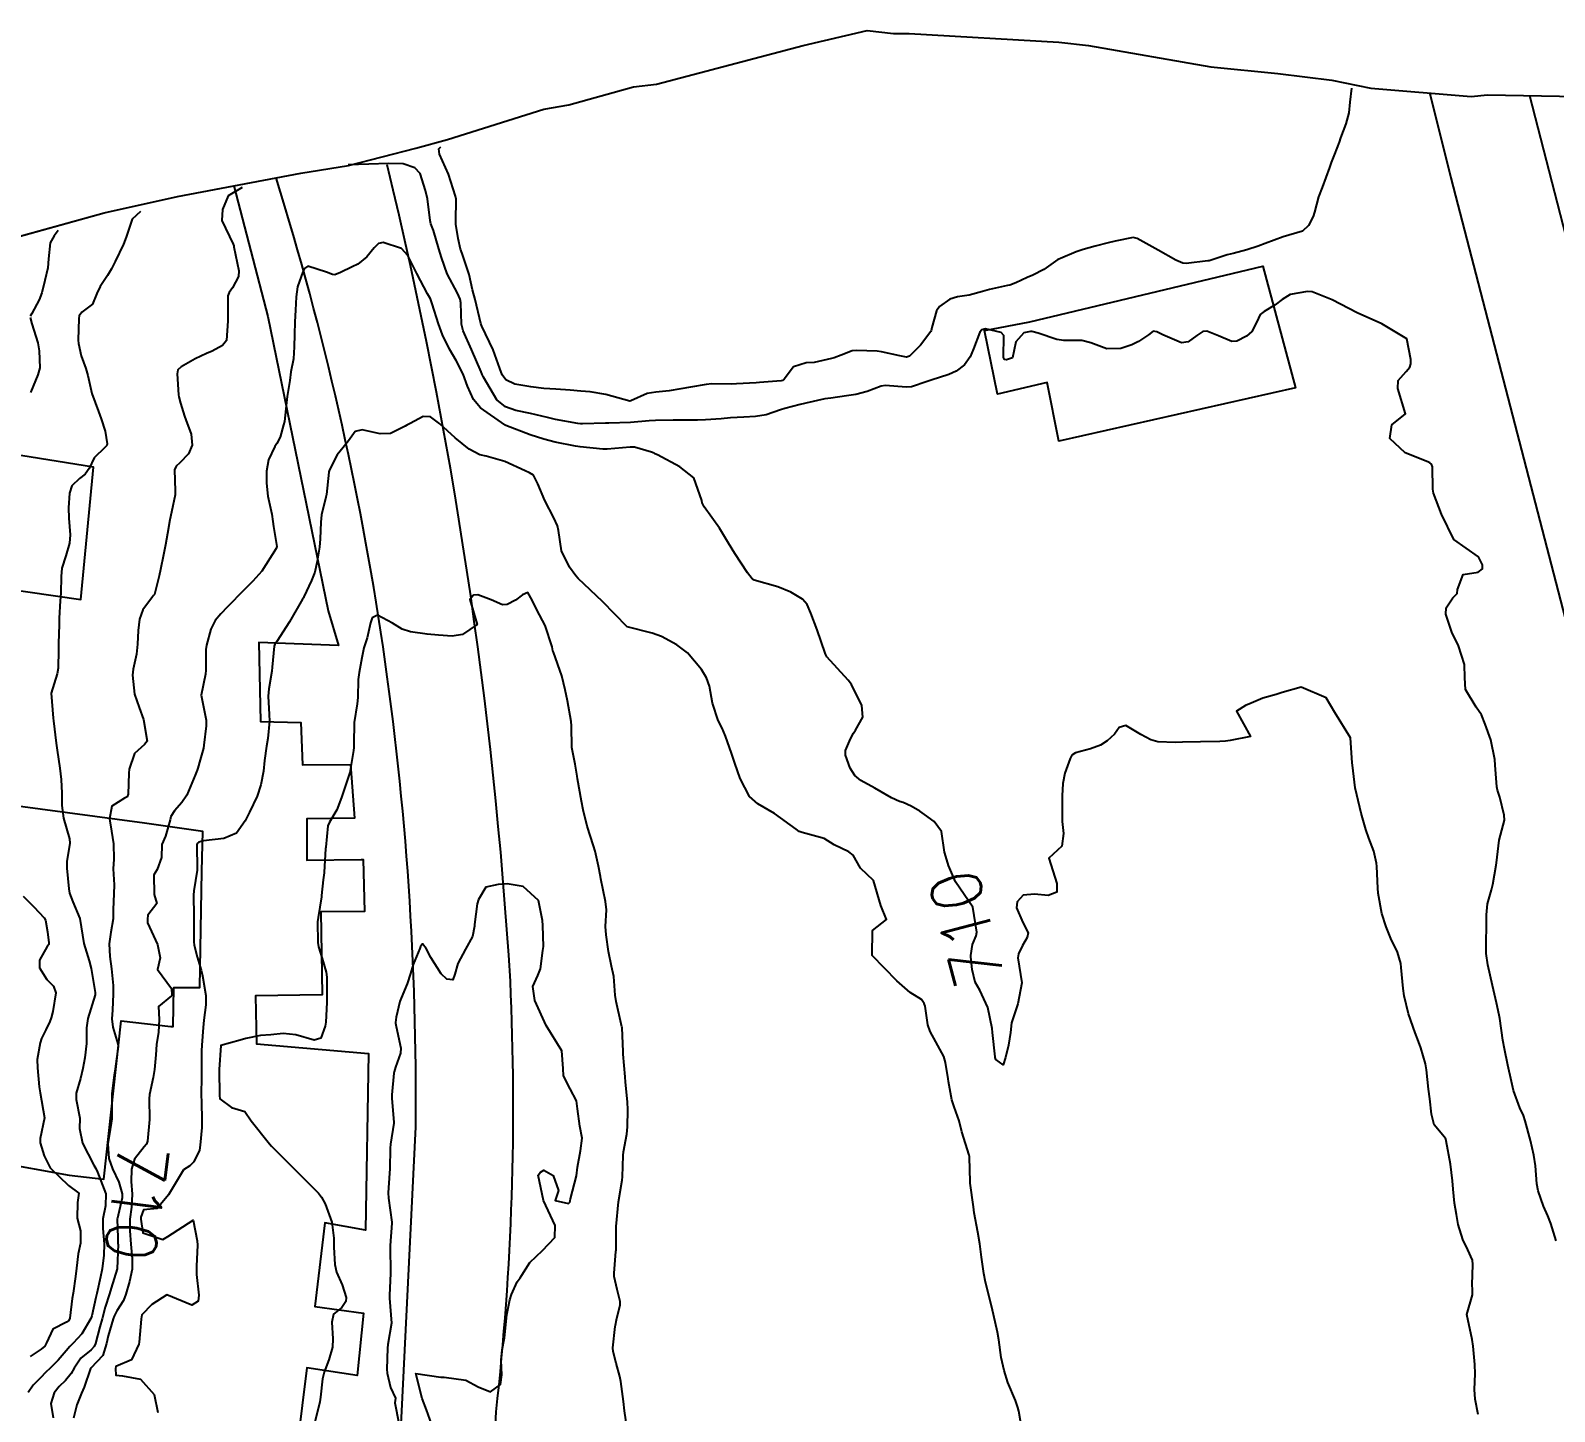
# Model space of a CAD drawing. Header units: metres. Extents: x 286371 to 293043, y 7462578 to 7466404.
# Drawn here: x 292411.8 to 292533.7, y 7462974.2 to 7463084.7 of the extents above; entities that cross this region are included whole.
import ezdxf
from ezdxf.enums import TextEntityAlignment as Align

# ---------------------------------------------------------------- set-up
doc = ezdxf.new("R2010")
doc.units = ezdxf.units.M
doc.header["$MEASUREMENT"] = 0
for name, color, linetype in [('Area', 45, 'Continuous'), ('Cotas', 45, 'Continuous'), ('Curvas de Nivel 1m', 11, 'Continuous'), ('Curvas de Nivel 5m', 15, 'Continuous'), ('Edificações', 30, 'Continuous'), ('Vias primárias', 230, 'Continuous')]:
    doc.layers.add(name, color=color, linetype=linetype)
doc.styles.add('Style-STANDARD', font='STANDARD.shx')

msp = doc.modelspace()

# ---------------------------------------------------------------- linework, layer by layer
at = {"layer": 'Area'}
msp.add_polyline3d([(292406.71, 7463067.05, 714.3), (292417.65, 7463070.1, 713.72), (292423.53, 7463071.4, 717.3), (292433.39, 7463073.28, 710.26), (292437.2, 7463073.88, 710.32), (292442.6, 7463075.28, 717.95), (292445.12, 7463075.96, 717.53), (292452.84, 7463078.4, 712.8), (292454.82, 7463078.73, 712.79), (292459.99, 7463080.18, 712.76), (292461.85, 7463080.4, 712.76), (292473.57, 7463083.49, 712.64), (292478.68, 7463084.68, 712.66), (292480.8, 7463084.45, 712.68), (292482.06, 7463084.45, 712.67), (292494.02, 7463083.76, 712.67), (292496.4, 7463083.48, 712.61), (292506.19, 7463081.77, 712.59), (292511.55, 7463081.25, 712.4), (292515.86, 7463080.7, 712.55), (292518.97, 7463080.07, 714.9), (292527.01, 7463079.4, 711.36), (292528.31, 7463079.54, 711.36), (292535.51, 7463079.4, 711.67)], dxfattribs=at)
at = {"layer": 'Curvas de Nivel 1m', "flags": 128}
for points, elevation in [([(292517.44, 7463080.08), (292517.3, 7463078.94), (292517.22, 7463078.09), (292516.99, 7463077.22), (292516.55, 7463076.1), (292516.44, 7463075.76), (292516.08, 7463074.8), (292515.81, 7463074.11), (292515.68, 7463073.73), (292515.1, 7463072.13), (292514.79, 7463071.37), (292514.47, 7463070.14), (292514.36, 7463069.79), (292514, 7463069.08), (292513.51, 7463068.63), (292511.98, 7463068.17), (292510.54, 7463067.63), (292509.97, 7463067.42), (292509.06, 7463067.13), (292507.96, 7463066.85), (292507.48, 7463066.72), (292506.04, 7463066.26), (292505.97, 7463066.24), (292505.95, 7463066.24), (292504.2, 7463066.04), (292503.95, 7463066.06), (292503.38, 7463066.3), (292501.97, 7463067.11), (292500.3, 7463068.03), (292499.98, 7463068.11), (292498.53, 7463067.82), (292497.97, 7463067.7), (292496.94, 7463067.43), (292495.97, 7463067.16), (292495.41, 7463066.97), (292494.15, 7463066.44), (292494.02, 7463066.38), (292493.95, 7463066.35), (292492.83, 7463065.57), (292491.93, 7463065.11), (292491.49, 7463064.92), (292490.57, 7463064.49), (292490.11, 7463064.31), (292489.92, 7463064.27), (292488.47, 7463063.97), (292487.91, 7463063.81), (292486.86, 7463063.51), (292485.91, 7463063.36), (292485.31, 7463063.18), (292484.47, 7463062.6), (292484.24, 7463062.25), (292483.87, 7463060.93), (292483.81, 7463060.66), (292483.78, 7463060.61), (292482.96, 7463059.51), (292482.08, 7463058.63), (292481.91, 7463058.56), (292481.83, 7463058.55), (292481.31, 7463058.64), (292479.84, 7463058.97), (292479.49, 7463059.02), (292477.84, 7463059.08), (292477.48, 7463059.06), (292476.6, 7463058.71), (292476.05, 7463058.5), (292475.83, 7463058.44), (292474.45, 7463058.12), (292473.82, 7463058.08), (292472.81, 7463057.78), (292472.05, 7463056.78), (292471.91, 7463056.67), (292471.8, 7463056.64), (292470.09, 7463056.52), (292469.8, 7463056.5), (292468.24, 7463056.4), (292467.8, 7463056.39), (292466.27, 7463056.4), (292465.8, 7463056.36), (292464.55, 7463056.14), (292463.79, 7463056.01), (292462.85, 7463055.86), (292461.79, 7463055.75), (292461.09, 7463055.64), (292459.78, 7463055.04), (292459.71, 7463055.03), (292457.78, 7463055.57), (292456.52, 7463055.76), (292455.79, 7463055.82), (292454.94, 7463055.9), (292453.79, 7463055.99), (292452.82, 7463056.04), (292451.79, 7463056.16), (292450.51, 7463056.39), (292449.8, 7463056.73), (292449.5, 7463057.13), (292449.3, 7463057.65), (292448.78, 7463059.14), (292447.86, 7463061.02), (292447.81, 7463061.16), (292447.79, 7463061.23), (292447.34, 7463063.16), (292447.13, 7463063.94), (292446.86, 7463065.17), (292446.29, 7463066.85), (292446.17, 7463067.18), (292445.98, 7463068.05), (292445.8, 7463069.19), (292445.79, 7463069.4), (292445.81, 7463071.19), (292445.77, 7463071.44), (292445.2, 7463073.2), (292444.49, 7463074.8), (292444.42, 7463075.21), (292444.58, 7463075.37)], 712), ([(292533.81, 7462987.83), (292533.39, 7462989.23), (292533.14, 7462989.84), (292532.8, 7462990.61), (292532.36, 7462991.85), (292532.27, 7462992.41), (292532.16, 7462993.85), (292532.02, 7462994.69), (292531.75, 7462995.86), (292531.33, 7462997.44), (292531.18, 7462997.87), (292530.91, 7462998.49), (292530.4, 7462999.88), (292530.23, 7463000.6), (292529.94, 7463001.89), (292529.67, 7463003.21), (292529.55, 7463003.9), (292529.29, 7463005.63), (292529.25, 7463005.9), (292529.04, 7463006.88), (292528.8, 7463007.91), (292528.71, 7463008.26), (292528.33, 7463009.92), (292528.2, 7463010.82), (292528.2, 7463011.92), (292528.23, 7463012.83), (292528.22, 7463013.92), (292528.3, 7463014.79), (292528.62, 7463015.91), (292528.74, 7463016.36), (292529.01, 7463017.91), (292529.04, 7463018.09), (292529.24, 7463019.9), (292529.67, 7463021.5), (292529.65, 7463021.9), (292529.3, 7463023.34), (292529.12, 7463023.91), (292529.06, 7463024.16), (292528.92, 7463025.91), (292528.91, 7463026.34), (292528.59, 7463027.92), (292528.12, 7463029.18), (292527.84, 7463029.93), (292527.4, 7463030.54), (292526.55, 7463031.95), (292526.5, 7463032.89), (292526.46, 7463033.95), (292525.98, 7463035.45), (292525.74, 7463035.96), (292525.49, 7463036.47), (292524.97, 7463037.97), (292525, 7463038.49), (292525.54, 7463039.3), (292525.88, 7463039.63), (292525.92, 7463039.96), (292526.36, 7463041.16), (292527.57, 7463041.34), (292527.9, 7463041.61), (292527.9, 7463041.93), (292527.59, 7463042.58), (292525.61, 7463043.96), (292524.64, 7463045.98), (292524, 7463047.66), (292523.94, 7463047.99), (292523.91, 7463049.78), (292523.83, 7463049.99), (292523.71, 7463050.1), (292523.53, 7463050.17), (292521.72, 7463050.9), (292520.5, 7463052.04), (292520.65, 7463053.14), (292521.76, 7463054.02), (292521.14, 7463056.03), (292521.17, 7463056.67), (292521.81, 7463057.4), (292522.1, 7463057.74), (292522.17, 7463058.02), (292522.17, 7463058.36), (292521.85, 7463060.02), (292519.87, 7463061.22), (292517.88, 7463062.08), (292515.9, 7463063.14), (292514.29, 7463063.76), (292513.91, 7463063.79), (292512.52, 7463063.55), (292511.9, 7463063.16), (292511.34, 7463062.73), (292510.45, 7463062.2), (292510.13, 7463061.95), (292509.87, 7463061.37), (292509.47, 7463060.6), (292509.04, 7463060.22), (292508.25, 7463059.83), (292507.85, 7463059.79), (292506.79, 7463060.25), (292505.86, 7463060.62), (292505.54, 7463060.59), (292505.06, 7463060.28), (292504.37, 7463059.77), (292503.84, 7463059.68), (292502.33, 7463060.32), (292501.87, 7463060.57), (292501.58, 7463060.62), (292501.19, 7463060.33), (292500.4, 7463059.8), (292499.85, 7463059.52), (292498.98, 7463059.23), (292497.85, 7463059.22), (292496.57, 7463059.69), (292495.86, 7463059.88), (292494.42, 7463059.87), (292493.86, 7463059.97), (292492.37, 7463060.47), (292491.87, 7463060.59), (292491.75, 7463060.59), (292491.21, 7463060.48), (292490.58, 7463059.77), (292490.32, 7463058.5), (292489.83, 7463058.32), (292489.68, 7463058.36), (292489.6, 7463058.51), (292489.62, 7463060.27), (292489.4, 7463060.51), (292488.15, 7463060.82), (292487.87, 7463060.74), (292487.69, 7463060.55), (292487.19, 7463059.21), (292486.92, 7463058.56), (292486.47, 7463057.92), (292485.82, 7463057.43), (292485.23, 7463057.16), (292483.81, 7463056.7), (292483.73, 7463056.68), (292483.5, 7463056.61), (292482.25, 7463056.17), (292481.8, 7463056.14), (292480.17, 7463056.28), (292479.8, 7463056.22), (292478.68, 7463055.79), (292477.79, 7463055.57), (292477.04, 7463055.45), (292475.78, 7463055.27), (292475.31, 7463055.2), (292473.78, 7463054.86), (292473.69, 7463054.84), (292473.32, 7463054.76), (292472.1, 7463054.45), (292471.77, 7463054.33), (292470.62, 7463053.94), (292469.76, 7463053.81), (292468.83, 7463053.75), (292467.76, 7463053.68), (292467, 7463053.62), (292465.75, 7463053.53), (292465.13, 7463053.51), (292463.75, 7463053.5), (292463.17, 7463053.5), (292461.75, 7463053.49), (292461.24, 7463053.46), (292459.75, 7463053.32), (292458.02, 7463053.27), (292457.75, 7463053.27), (292455.93, 7463053.21), (292455.75, 7463053.22), (292455.54, 7463053.24), (292453.75, 7463053.57), (292453.12, 7463053.71), (292451.76, 7463054.04), (292450.6, 7463054.27), (292449.77, 7463054.56), (292449.07, 7463055.14), (292448.01, 7463056.95), (292447.9, 7463057.15), (292447.81, 7463057.38), (292447.04, 7463059.17), (292446.38, 7463060.65), (292446.24, 7463061.18), (292446.2, 7463062.88), (292446.14, 7463063.18), (292445.91, 7463063.66), (292445.1, 7463065.2), (292444.63, 7463066.53), (292444.44, 7463067.21), (292443.99, 7463068.67), (292443.8, 7463069.22), (292443.74, 7463069.47), (292443.51, 7463071.22), (292443.37, 7463071.89), (292442.93, 7463073.23), (292442.51, 7463073.69), (292441.58, 7463074.01), (292440.4, 7463074.05), (292438.83, 7463073.98), (292437.17, 7463073.94)], 711), ([(292428.7, 7463072.11), (292427.58, 7463071.46), (292427.11, 7463070.36), (292427.06, 7463069.47), (292427.97, 7463067.58), (292428.02, 7463067.45), (292428.04, 7463067.38), (292428.42, 7463065.45), (292428.39, 7463064.99), (292427.91, 7463064.09), (292427.65, 7463063.71), (292427.56, 7463063.46), (292427.55, 7463061.78), (292427.55, 7463061.46), (292427.43, 7463059.88), (292427.13, 7463059.47), (292426.29, 7463059.02), (292425.83, 7463058.83), (292424.93, 7463058.4), (292423.82, 7463057.78), (292423.55, 7463057.52), (292423.49, 7463057.2), (292423.61, 7463055.52), (292423.63, 7463055.37), (292423.77, 7463054.86), (292424.07, 7463053.83), (292424.18, 7463053.52), (292424.61, 7463052.38), (292424.69, 7463051.51), (292424.4, 7463050.82), (292423.7, 7463050.08), (292423.41, 7463049.81), (292423.27, 7463049.53), (292423.34, 7463047.85), (292423.33, 7463047.53), (292423.04, 7463046.13), (292422.9, 7463045.54), (292422.72, 7463044.43), (292422.57, 7463043.54), (292422.41, 7463042.72), (292422.16, 7463041.55), (292422.06, 7463041.05), (292421.67, 7463039.55), (292421.61, 7463039.47), (292421.53, 7463039.38), (292420.75, 7463038.33), (292420.48, 7463037.57), (292420.38, 7463036.68), (292420.33, 7463035.57), (292420.24, 7463034.79), (292419.98, 7463033.58), (292419.91, 7463033.1), (292420.08, 7463031.57), (292420.46, 7463030.51), (292420.81, 7463029.56), (292421.1, 7463027.82), (292420.89, 7463027.56), (292420.08, 7463026.83), (292419.66, 7463025.58), (292419.63, 7463025.27), (292419.57, 7463023.58), (292419.5, 7463023.37), (292419.29, 7463023.25), (292418.26, 7463022.62), (292418.08, 7463021.6), (292418.24, 7463020.61), (292418.41, 7463019.6), (292418.42, 7463018.39), (292418.39, 7463017.6), (292418.45, 7463016.33), (292418.44, 7463015.6), (292418.39, 7463014.36), (292418.37, 7463013.6), (292418.19, 7463012.53), (292418.05, 7463011.6), (292418.1, 7463010.59), (292418.24, 7463009.6), (292418.37, 7463008.28), (292418.39, 7463007.59), (292418.33, 7463006.29), (292418.27, 7463005.6), (292418.34, 7463004.93), (292418.75, 7463003.59), (292418.77, 7463003.38), (292418.53, 7463001.59), (292418.46, 7463001.11), (292418.26, 7462999.6), (292418.26, 7462998.25), (292418.26, 7462997.6), (292418.09, 7462996.39), (292417.96, 7462995.61), (292418.03, 7462994.42), (292418.33, 7462993.6), (292418.82, 7462992.52), (292419.1, 7462991.59), (292419.1, 7462991.29), (292418.78, 7462989.88), (292418.72, 7462989.65), (292418.71, 7462989.6), (292418.75, 7462988.07), (292418.76, 7462987.59), (292418.77, 7462987.57), (292418.71, 7462985.59), (292418.23, 7462984.06), (292418.09, 7462983.6), (292417.75, 7462982.53), (292417.49, 7462981.61), (292417.31, 7462980.95), (292416.96, 7462979.62), (292416.87, 7462979.37), (292416.61, 7462979.11), (292415.8, 7462978.44), (292415.25, 7462977.64), (292415.01, 7462977.21), (292414.57, 7462976.67), (292414.06, 7462976.17), (292413.66, 7462975.67), (292413.38, 7462974.83), (292413.57, 7462973.67)], 711), ([(292420.55, 7463070.2), (292419.9, 7463069.58), (292419.42, 7463068.14), (292419.2, 7463067.59), (292418.55, 7463066.21), (292418.25, 7463065.61), (292417.93, 7463065.08), (292417.34, 7463064.2), (292417.08, 7463063.63), (292416.73, 7463062.79), (292415.88, 7463062.15), (292415.67, 7463061.86), (292415.62, 7463061.65), (292415.58, 7463059.91), (292415.61, 7463059.65), (292415.83, 7463058.65), (292416.19, 7463057.64), (292416.35, 7463057.09), (292416.66, 7463055.63), (292417.2, 7463054.19), (292417.43, 7463053.62), (292417.74, 7463052.62), (292417.9, 7463051.61), (292417.86, 7463051.47), (292417.72, 7463051.32), (292416.85, 7463050.48), (292416.45, 7463049.63), (292416.15, 7463049.17), (292415.68, 7463048.83), (292415.08, 7463048.25), (292414.89, 7463047.66), (292414.8, 7463046.49), (292414.83, 7463045.66), (292414.94, 7463044.33), (292414.89, 7463043.65), (292414.58, 7463042.66), (292414.28, 7463041.66), (292414.21, 7463041), (292414.18, 7463039.66), (292414.14, 7463039.05), (292414.07, 7463037.67), (292414.05, 7463037.12), (292414.01, 7463035.67), (292414, 7463035.13), (292413.98, 7463033.67), (292413.89, 7463033.21), (292413.41, 7463031.67), (292413.58, 7463029.67), (292413.6, 7463029.45), (292413.83, 7463027.67), (292413.91, 7463027.1), (292414.12, 7463025.66), (292414.22, 7463024.75), (292414.28, 7463023.66), (292414.28, 7463022.66), (292414.41, 7463021.66), (292414.89, 7463020), (292414.92, 7463019.65), (292414.66, 7463018.2), (292414.66, 7463017.65), (292414.83, 7463016), (292414.89, 7463015.65), (292415.16, 7463014.97), (292415.7, 7463013.64), (292415.81, 7463012.96), (292416.03, 7463011.63), (292416.46, 7463010.25), (292416.62, 7463009.62), (292416.94, 7463007.72), (292416.95, 7463007.62), (292416.93, 7463007.51), (292416.34, 7463005.63), (292416.24, 7463004.87), (292416.25, 7463003.64), (292416.11, 7463002.49), (292415.96, 7463001.64), (292415.76, 7463000.82), (292415.42, 7462999.65), (292415.43, 7462999.14), (292415.7, 7462997.64), (292415.69, 7462996.83), (292415.92, 7462995.64), (292416.84, 7462993.88), (292416.98, 7462993.62), (292417.12, 7462993.33), (292417.78, 7462991.61), (292417.76, 7462990.64), (292417.56, 7462989.61), (292417.56, 7462988.82), (292417.65, 7462987.61), (292417.64, 7462986.7), (292417.5, 7462985.61), (292417.36, 7462984.96), (292417.08, 7462983.62), (292417, 7462983.3), (292416.66, 7462981.83), (292416.61, 7462981.67), (292416.59, 7462981.63), (292415.87, 7462980.4), (292415.19, 7462979.65), (292414.9, 7462979.37), (292414.61, 7462979.03), (292413.97, 7462978.29), (292413.37, 7462977.67), (292412.97, 7462977.29), (292412.58, 7462976.91), (292411.97, 7462976.29), (292411.58, 7462975.7)], 712), ([(292413.98, 7463068.67), (292413.65, 7463068.24), (292413.35, 7463067.68), (292413.21, 7463066.42), (292413.16, 7463065.69), (292412.92, 7463064.69), (292412.66, 7463063.69), (292412.47, 7463063.12), (292411.88, 7463062.05), (292411.75, 7463061.83)], 713), ([(292411.73, 7463061.71), (292411.87, 7463061.22), (292412.35, 7463059.7), (292412.47, 7463059.06), (292412.5, 7463057.69), (292412.36, 7463057.14), (292411.79, 7463055.78), (292411.76, 7463055.73)], 713), ([(292491.11, 7462972.49), (292490.81, 7462974.22), (292490.75, 7462974.49), (292490.55, 7462975.07), (292489.94, 7462976.5), (292489.64, 7462977.46), (292489.42, 7462978.51), (292489.21, 7462979.93), (292489.11, 7462980.52), (292488.66, 7462982.52), (292488.16, 7462984.53), (292488.02, 7462985.22), (292487.84, 7462986.54), (292487.69, 7462987.6), (292487.54, 7462988.54), (292487.26, 7462990.07), (292487.19, 7462990.55), (292486.92, 7462992.45), (292486.92, 7462992.55), (292486.88, 7462994.53), (292486.88, 7462994.55), (292486.88, 7462994.58), (292486.86, 7462994.7), (292486.27, 7462996.56), (292486.04, 7462997.43), (292485.64, 7462998.57), (292485.46, 7462999.11), (292485.19, 7463000.58), (292485.16, 7463000.8), (292484.97, 7463002.11), (292484.83, 7463002.59), (292484.18, 7463003.77), (292483.73, 7463004.6), (292483.54, 7463005.13), (292483.32, 7463006.61), (292483.26, 7463006.83), (292483.04, 7463007.15), (292482.12, 7463007.7), (292481.06, 7463008.64), (292479.09, 7463010.67), (292479.12, 7463012.67), (292480.25, 7463013.54), (292479.79, 7463014.66), (292479.19, 7463016.66), (292478.17, 7463017.65), (292477.58, 7463018.69), (292477.23, 7463018.96), (292476.05, 7463019.53), (292475.24, 7463020.04), (292473.5, 7463020.51), (292473.25, 7463020.6), (292473.01, 7463020.77), (292471.27, 7463022.03), (292469.94, 7463022.81), (292469.29, 7463023.38), (292468.54, 7463024.84), (292468.1, 7463026.07), (292467.85, 7463026.85), (292467.36, 7463028.22), (292467.09, 7463028.86), (292466.78, 7463029.46), (292466.33, 7463030.87), (292466.09, 7463032.21), (292465.84, 7463032.88), (292465.44, 7463033.55), (292464.33, 7463034.9), (292463.47, 7463035.52), (292462.23, 7463036.19), (292461.49, 7463036.47), (292459.5, 7463036.97), (292457.53, 7463039), (292455.56, 7463040.84), (292455.38, 7463041.04), (292454.88, 7463041.74), (292454.24, 7463043.05), (292454.01, 7463044.67), (292453.93, 7463045.06), (292453.63, 7463045.69), (292452.91, 7463047.08), (292452.35, 7463048.41), (292452, 7463049.09), (292451.69, 7463049.29), (292451.33, 7463049.46), (292449.7, 7463050.2), (292448.22, 7463050.63), (292447.71, 7463050.72), (292446.85, 7463051.17), (292445.73, 7463052.1), (292444.5, 7463053.2), (292443.75, 7463053.77), (292443.18, 7463053.8), (292442.13, 7463053.24), (292441.88, 7463053.1), (292441.74, 7463053.02), (292440.56, 7463052.44), (292439.73, 7463052.4), (292438.29, 7463052.74), (292437.73, 7463052.59), (292437.19, 7463051.85), (292436.78, 7463051.32), (292436.3, 7463050.73), (292435.69, 7463049.53), (292435.64, 7463049.38), (292435.63, 7463049.34), (292435.43, 7463047.56), (292435.39, 7463047.34), (292435.05, 7463045.93), (292434.98, 7463045.34), (292434.94, 7463044.01), (292434.87, 7463043.35), (292434.7, 7463042.23), (292434.51, 7463041.35), (292434.24, 7463040.67), (292433.62, 7463039.36), (292433.59, 7463039.3), (292433.53, 7463039.19), (292432.48, 7463037.38), (292431.48, 7463035.8), (292431.32, 7463035.57), (292431.25, 7463035.41), (292431.1, 7463033.75), (292431.07, 7463033.41), (292430.83, 7463032), (292430.78, 7463031.41), (292430.86, 7463029.95), (292430.88, 7463029.41), (292430.74, 7463028.03), (292430.63, 7463027.42), (292430.47, 7463026.28), (292430.39, 7463025.42), (292430.2, 7463024.32), (292429.89, 7463023.43), (292429.27, 7463022.14), (292428.94, 7463021.44), (292428.23, 7463020.46), (292427.24, 7463020.03), (292425.59, 7463019.84), (292425.24, 7463019.73), (292425.1, 7463019.63), (292425.07, 7463019.5), (292425.1, 7463017.6), (292425.09, 7463017.5), (292424.83, 7463015.84), (292424.79, 7463015.5), (292424.83, 7463013.81), (292424.84, 7463013.5), (292424.84, 7463011.76), (292424.86, 7463011.5), (292425.09, 7463010.55), (292425.42, 7463009.49), (292425.53, 7463009.03), (292425.79, 7463007.48), (292425.78, 7463006.73), (292425.63, 7463005.49), (292425.58, 7463004.92), (292425.46, 7463003.49), (292425.44, 7463003.03), (292425.44, 7463001.49), (292425.43, 7463001), (292425.42, 7462999.49), (292425.44, 7462998.97), (292425.48, 7462997.49), (292425.47, 7462996.9), (292425.34, 7462995.49), (292425.27, 7462995.08), (292424.84, 7462994.16), (292424.5, 7462993.83), (292424.01, 7462993.51), (292422.8, 7462991.53), (292421.9, 7462990.43), (292420.79, 7462990.32), (292420.6, 7462989.74), (292420.59, 7462989.57), (292420.76, 7462988.47), (292422.34, 7462987.95), (292422.75, 7462988.18), (292424.77, 7462989.49), (292425.09, 7462987.84), (292425.11, 7462987.5), (292425.04, 7462985.82), (292425.04, 7462985.5), (292425.05, 7462985.15), (292425.24, 7462983.5), (292425.17, 7462983), (292424.67, 7462982.7), (292422.68, 7462983.53), (292421.47, 7462982.75), (292420.66, 7462981.93), (292420.61, 7462981.61), (292420.61, 7462981.57), (292420.46, 7462979.73), (292420.43, 7462979.57), (292419.85, 7462978.32), (292418.59, 7462977.77), (292418.57, 7462977.61), (292418.58, 7462977.08), (292419.12, 7462977.04), (292420.57, 7462976.78), (292421.66, 7462975.55), (292421.96, 7462974.11)], 709), ([(292459.47, 7462972.97), (292459.29, 7462974.23), (292459.19, 7462974.97), (292458.98, 7462976.58), (292458.91, 7462976.98), (292458.6, 7462978.04), (292458.36, 7462978.99), (292458.34, 7462979.27), (292458.54, 7462980.99), (292458.55, 7462981.08), (292458.65, 7462981.51), (292458.94, 7462982.71), (292458.93, 7462982.98), (292458.69, 7462983.95), (292458.45, 7462984.99), (292458.44, 7462985.26), (292458.59, 7462986.99), (292458.6, 7462987.13), (292458.6, 7462988.99), (292458.79, 7462990.97), (292459.09, 7462992.7), (292459.11, 7462992.97), (292459.16, 7462994.66), (292459.2, 7462994.97), (292459.47, 7462996.37), (292459.52, 7462996.96), (292459.54, 7462998.33), (292459.51, 7462998.97), (292459.37, 7463000.53), (292459.33, 7463000.97), (292459.17, 7463002.78), (292459.16, 7463002.97), (292459.08, 7463004.91), (292459.07, 7463004.97), (292459.02, 7463005.2), (292458.6, 7463006.98), (292458.54, 7463007.5), (292458.42, 7463008.98), (292458.25, 7463009.82), (292458.01, 7463010.99), (292457.8, 7463012.32), (292457.77, 7463012.99), (292457.83, 7463014.31), (292457.75, 7463015), (292457.38, 7463016.81), (292457.35, 7463017), (292457.21, 7463017.83), (292456.93, 7463019.01), (292456.8, 7463019.44), (292456.29, 7463021.02), (292455.97, 7463022.33), (292455.83, 7463023.03), (292455.53, 7463024.81), (292455.5, 7463025.03), (292455.33, 7463025.99), (292455.11, 7463027.04), (292455.07, 7463027.31), (292455.05, 7463029.04), (292455.02, 7463029.4), (292454.72, 7463031.04), (292454.54, 7463031.92), (292454.27, 7463033.05), (292453.59, 7463034.94), (292453.55, 7463035.06), (292453.48, 7463035.37), (292452.93, 7463037.07), (292452.28, 7463038.33), (292451.89, 7463039.09), (292451.54, 7463039.72), (292451.12, 7463039.52), (292450.57, 7463039.11), (292449.9, 7463038.75), (292449.53, 7463038.74), (292448.62, 7463039.14), (292447.54, 7463039.53), (292447.19, 7463039.51), (292446.91, 7463039.16), (292447.5, 7463037.15), (292446.31, 7463036.35), (292445.49, 7463036.23), (292444.41, 7463036.29), (292443.49, 7463036.37), (292442.16, 7463036.57), (292441.5, 7463036.77), (292440.73, 7463037.26), (292439.51, 7463037.89), (292439.09, 7463037.7), (292438.95, 7463037.28), (292438.69, 7463036.08), (292438.44, 7463035.29), (292438.26, 7463034.5), (292438.05, 7463033.3), (292437.98, 7463032.75), (292437.95, 7463031.3), (292437.9, 7463030.81), (292437.65, 7463029.3), (292437.64, 7463027.59), (292437.64, 7463027.31), (292437.6, 7463027.06), (292437.32, 7463025.31), (292436.81, 7463023.8), (292436.65, 7463023.32), (292436.27, 7463022.33), (292435.67, 7463021.34), (292435.55, 7463021.04), (292435.38, 7463019.34), (292435.37, 7463019.2), (292435.25, 7463017.34), (292435.25, 7463017.29), (292435.18, 7463016.72), (292435.04, 7463015.47), (292435.03, 7463015.35), (292434.77, 7463013.72), (292434.73, 7463013.35), (292434.76, 7463011.7), (292434.8, 7463011.35), (292435.09, 7463010.42), (292435.41, 7463009.34), (292435.47, 7463008.94), (292435.48, 7463007.34), (292435.46, 7463006.92), (292435.38, 7463005.34), (292435.33, 7463005.02), (292434.99, 7463004.06), (292434.45, 7463003.89), (292433, 7463004.33), (292431.97, 7463004.42), (292431, 7463004.33), (292430.15, 7463004.26), (292428.99, 7463004.04), (292428.53, 7463003.9), (292426.98, 7463003.46), (292426.86, 7463001.56), (292426.85, 7463001.47), (292426.87, 7462999.52), (292426.87, 7462999.47), (292426.92, 7462999.2), (292427.84, 7462998.52), (292428.91, 7462998.18), (292429.42, 7462997.43), (292430.87, 7462995.59), (292431.05, 7462995.4), (292432.84, 7462993.63), (292433.09, 7462993.37), (292434.81, 7462991.66), (292435.04, 7462991.34), (292435.33, 7462990.8), (292435.88, 7462989.33), (292436.03, 7462988.04), (292436.04, 7462987.32), (292436.1, 7462985.94), (292436.23, 7462985.32), (292436.69, 7462984.33), (292437.02, 7462983.31), (292437, 7462982.98), (292436.66, 7462982.51), (292436, 7462981.98), (292435.86, 7462981.33), (292435.95, 7462980), (292435.91, 7462979.32), (292435.62, 7462978.31), (292435.26, 7462977.33), (292435.12, 7462976.79), (292434.96, 7462975.34), (292434.92, 7462974.96), (292434.52, 7462973.34)], 708), ([(292443.83, 7462973.2), (292443.44, 7462974.31), (292443.09, 7462975.22), (292442.58, 7462977.22), (292444.58, 7462976.94), (292444.85, 7462976.92), (292446.58, 7462976.68), (292447.57, 7462976.15), (292448.56, 7462975.76), (292449.35, 7462976.34), (292449.46, 7462977.12), (292449.42, 7462978.3), (292449.5, 7462979.12), (292449.67, 7462980.08), (292449.78, 7462981.12), (292449.86, 7462981.91), (292450.12, 7462983.11), (292450.24, 7462983.55), (292450.7, 7462984.57), (292450.93, 7462984.88), (292451.08, 7462985.1), (292451.7, 7462986.11), (292452.73, 7462987.07), (292453.7, 7462988.11), (292453.74, 7462989.06), (292452.79, 7462991.07), (292452.38, 7462993.08), (292452.57, 7462993.34), (292452.83, 7462993.5), (292453.58, 7462993.06), (292454, 7462991.87), (292453.72, 7462991.06), (292454.79, 7462990.82), (292454.9, 7462990.94), (292454.92, 7462991.04), (292454.97, 7462991.21), (292455.44, 7462993.03), (292455.52, 7462993.72), (292455.77, 7462995.03), (292455.89, 7462996.04), (292455.7, 7462997.02), (292455.53, 7462998.4), (292455.44, 7462999.03), (292454.93, 7463000.01), (292454.39, 7463001.04), (292454.36, 7463001.64), (292454.27, 7463003.05), (292453.01, 7463005.06), (292452.12, 7463007.08), (292451.94, 7463008.2), (292452.34, 7463009.08), (292452.56, 7463009.59), (292452.76, 7463011.07), (292452.79, 7463011.38), (292452.76, 7463013.07), (292452.73, 7463013.48), (292452.39, 7463015.08), (292451.18, 7463016.19), (292449.9, 7463016.4), (292449.18, 7463016.35), (292448.18, 7463016.14), (292447.59, 7463015.15), (292447.49, 7463014.81), (292447.28, 7463013.15), (292447.28, 7463013.01), (292447.12, 7463012.18), (292446.56, 7463011.17), (292445.95, 7463010.04), (292445.72, 7463009.18), (292445.54, 7463008.71), (292445.07, 7463008.77), (292444.62, 7463009.2), (292443.8, 7463010.51), (292443.41, 7463011.22), (292443.11, 7463011.61), (292442.95, 7463011.38), (292442.9, 7463011.23), (292442.37, 7463009.95), (292442.15, 7463009.24), (292441.9, 7463008.41), (292441.41, 7463007.25), (292441.31, 7463006.98), (292441.02, 7463005.73), (292440.97, 7463005.3), (292440.97, 7463005.26), (292441.01, 7463004.99), (292441.39, 7463003.25), (292441.37, 7463002.86), (292440.96, 7463001.73), (292440.85, 7463001.36), (292440.83, 7463001.26), (292440.66, 7462999.53), (292440.66, 7462999.26), (292440.84, 7462997.31), (292440.84, 7462997.26), (292440.57, 7462995.56), (292440.54, 7462995.26), (292440.51, 7462993.59), (292440.49, 7462993.26), (292440.37, 7462991.69), (292440.39, 7462991.26), (292440.68, 7462989.34), (292440.68, 7462989.26), (292440.53, 7462987.46), (292440.54, 7462987.26), (292440.57, 7462985.39), (292440.57, 7462985.26), (292440.47, 7462983.46), (292440.47, 7462983.26), (292440.64, 7462981.25), (292440.34, 7462979.54), (292440.32, 7462979.26), (292440.28, 7462977.57), (292440.29, 7462977.26), (292440.57, 7462976.09), (292440.95, 7462975.25), (292440.92, 7462974.88), (292441.23, 7462973.24)], 707), ([(292411.17, 7463015.41), (292412.03, 7463014.57), (292412.87, 7463013.68), (292412.96, 7463013.5), (292413.13, 7463012.55), (292413.23, 7463011.67), (292413.22, 7463011.56), (292413.11, 7463011.39), (292412.49, 7463010.29), (292412.49, 7463009.69), (292413.06, 7463008.76), (292413.6, 7463008.22), (292413.8, 7463007.67), (292413.54, 7463006.2), (292413.41, 7463005.68), (292413.31, 7463005.38), (292413, 7463004.72), (292412.65, 7463004.03), (292412.53, 7463003.69), (292412.3, 7463002.36), (292412.32, 7463001.69), (292412.47, 7463000.15), (292412.53, 7462999.69), (292412.89, 7462997.68), (292412.53, 7462996.03), (292412.55, 7462995.69), (292412.85, 7462994.64), (292413.35, 7462993.68), (292414.81, 7462992.27), (292415.62, 7462991.64), (292415.53, 7462990.91), (292415.5, 7462989.64), (292415.76, 7462988.64), (292415.77, 7462987.64), (292415.58, 7462986.79), (292415.45, 7462985.64), (292415.36, 7462984.99), (292415.17, 7462983.65), (292415.11, 7462983.22), (292414.91, 7462981.65), (292414.83, 7462981.47), (292414.65, 7462981.33), (292413.54, 7462980.77), (292413.05, 7462979.68), (292412.9, 7462979.4), (292412.62, 7462979.18), (292411.74, 7462978.57)], 713)]:
    msp.add_lwpolyline(points, dxfattribs=dict(at, elevation=elevation))
at = {"layer": 'Curvas de Nivel 5m', "elevation": 710, "flags": 128}
msp.add_lwpolyline([(292527.57, 7462973.93), (292527.33, 7462975.17), (292527.26, 7462975.93), (292527.33, 7462977.2), (292527.31, 7462977.93), (292527.16, 7462979.41), (292527.09, 7462979.94), (292526.66, 7462981.94), (292527.11, 7462983.51), (292527.11, 7462983.94), (292527.09, 7462984.33), (292527.14, 7462985.94), (292527.1, 7462986.3), (292526.74, 7462987.12), (292526.33, 7462987.95), (292525.96, 7462989.14), (292525.82, 7462989.95), (292525.68, 7462990.84), (292525.56, 7462991.96), (292525.51, 7462992.65), (292525.36, 7462993.96), (292525, 7462995.83), (292524.97, 7462995.96), (292524.88, 7462996.13), (292524.04, 7462997.13), (292523.82, 7462997.98), (292523.7, 7462999.2), (292523.6, 7462999.98), (292523.43, 7463001.52), (292523.35, 7463001.99), (292522.98, 7463003.28), (292522.71, 7463004), (292522.52, 7463004.49), (292521.98, 7463006.01), (292521.64, 7463007.43), (292521.56, 7463008.02), (292521.41, 7463009.7), (292521.37, 7463010.02), (292521.11, 7463010.94), (292520.59, 7463012.03), (292520.21, 7463012.97), (292519.87, 7463014.04), (292519.57, 7463015.66), (292519.54, 7463016.05), (292519.47, 7463017.79), (292519.44, 7463018.05), (292519.23, 7463019.02), (292518.82, 7463020.06), (292518.57, 7463020.74), (292518.2, 7463022.07), (292517.85, 7463023.52), (292517.74, 7463024.08), (292517.52, 7463025.89), (292517.5, 7463026.08), (292517.36, 7463028.08), (292516.09, 7463030.1), (292515.41, 7463031.28), (292513.42, 7463032.14), (292511.89, 7463031.7), (292511.42, 7463031.54), (292510.34, 7463031.27), (292509.41, 7463030.87), (292508.95, 7463030.66), (292508.23, 7463030.22), (292509.36, 7463028.2), (292507.72, 7463027.86), (292507.36, 7463027.81), (292506.9, 7463027.78), (292505.36, 7463027.77), (292503.92, 7463027.74), (292503.36, 7463027.7), (292501.93, 7463027.76), (292501.37, 7463027.93), (292500.59, 7463028.35), (292499.38, 7463029.07), (292498.85, 7463028.91), (292498.47, 7463028.38), (292497.9, 7463027.85), (292497.36, 7463027.51), (292496.56, 7463027.21), (292495.35, 7463026.89), (292495.07, 7463026.71), (292494.92, 7463026.43), (292494.51, 7463025.25), (292494.35, 7463024.44), (292494.3, 7463023.44), (292494.28, 7463022.44), (292494.3, 7463021.4), (292494.39, 7463020.44), (292494.26, 7463019.41), (292493.21, 7463018.45), (292493.85, 7463016.44), (292493.87, 7463015.74), (292493.17, 7463015.46), (292492.07, 7463015.57), (292491.17, 7463015.49), (292490.69, 7463014.96), (292490.64, 7463014.49), (292491.14, 7463013.32), (292491.57, 7463012.48), (292491.49, 7463012.11), (292491.11, 7463011.48), (292490.79, 7463010.8), (292490.75, 7463010.49), (292491.06, 7463008.48), (292490.73, 7463006.8), (292490.64, 7463006.49), (292490.24, 7463005.27), (292490.15, 7463004.5), (292489.99, 7463003.5), (292489.76, 7463002.5), (292489.56, 7463001.91), (292488.97, 7463002.35), (292488.93, 7463002.52), (292488.92, 7463002.57), (292488.71, 7463004.52), (292488.68, 7463004.84), (292488.34, 7463006.52), (292487.69, 7463007.9), (292487.32, 7463008.54), (292487.08, 7463009.54), (292486.98, 7463010.55), (292486.98, 7463010.66), (292487.11, 7463011.55), (292487.42, 7463012.24), (292487.46, 7463012.54), (292487.15, 7463014.54), (292485.77, 7463016.57), (292485.21, 7463017.88), (292484.98, 7463018.58), (292484.88, 7463018.93), (292484.64, 7463020.58), (292484.05, 7463021.38), (292483.27, 7463021.96), (292482.9, 7463022.23), (292482.22, 7463022.62), (292481.57, 7463022.91), (292481.29, 7463023), (292480.65, 7463023.28), (292479.3, 7463024.05), (292478.19, 7463024.68), (292477.7, 7463025.07), (292477.33, 7463025.66), (292476.97, 7463026.7), (292476.97, 7463027.08), (292477.36, 7463028.01), (292477.6, 7463028.46), (292477.75, 7463028.69), (292478.34, 7463029.73), (292478.27, 7463030.68), (292477.43, 7463032.34), (292477.16, 7463032.7), (292475.46, 7463034.58), (292475.39, 7463034.73), (292475.34, 7463034.85), (292474.7, 7463036.74), (292474.19, 7463038.07), (292473.89, 7463038.75), (292473.53, 7463039.19), (292472.58, 7463039.73), (292471.54, 7463040.16), (292469.65, 7463040.71), (292469.55, 7463040.75), (292469.48, 7463040.82), (292469.11, 7463041.28), (292468.1, 7463042.84), (292467.61, 7463043.66), (292466.87, 7463044.86), (292465.65, 7463046.56), (292465.5, 7463046.88), (292465.47, 7463047.07), (292464.83, 7463048.89), (292463.7, 7463049.78), (292461.91, 7463050.74), (292461.71, 7463050.82), (292461.64, 7463050.86), (292461.45, 7463050.94), (292460.08, 7463051.33), (292459.72, 7463051.34), (292457.9, 7463051.19), (292457.72, 7463051.17), (292457.55, 7463051.18), (292455.72, 7463051.36), (292455.35, 7463051.41), (292453.72, 7463051.73), (292452.83, 7463051.98), (292451.73, 7463052.34), (292449.79, 7463053.08), (292449.74, 7463053.1), (292449.71, 7463053.13), (292447.76, 7463054.5), (292447.2, 7463055.16), (292446.73, 7463056.23), (292446.38, 7463057.18), (292445.82, 7463058.28), (292445.28, 7463059.19), (292444.73, 7463060.33), (292444.4, 7463061.21), (292443.9, 7463062.8), (292443.75, 7463063.22), (292443.53, 7463063.6), (292442.68, 7463065.23), (292441.96, 7463066.69), (292441.44, 7463067.25), (292439.97, 7463067.71), (292439.61, 7463067.63), (292439.26, 7463067.28), (292438.68, 7463066.57), (292437.94, 7463065.99), (292437.5, 7463065.76), (292436.57, 7463065.32), (292436.12, 7463065.14), (292435.93, 7463065.16), (292435.43, 7463065.34), (292433.94, 7463065.82), (292433.68, 7463065.63), (292433.55, 7463065.37), (292433.13, 7463064.16), (292433.01, 7463063.38), (292432.96, 7463062.3), (292432.91, 7463061.38), (292432.87, 7463060.37), (292432.86, 7463059.38), (292432.79, 7463058.42), (292432.6, 7463057.38), (292432.5, 7463056.69), (292432.3, 7463055.39), (292432.23, 7463054.93), (292432.07, 7463053.39), (292432.01, 7463053.12), (292431.73, 7463052.15), (292431.48, 7463051.63), (292431.31, 7463051.4), (292430.79, 7463050.32), (292430.64, 7463049.41), (292430.63, 7463048.45), (292430.76, 7463047.41), (292431.07, 7463045.97), (292431.16, 7463045.4), (292431.21, 7463044.99), (292431.47, 7463043.4), (292431.42, 7463043.23), (292430.27, 7463041.42), (292429.55, 7463040.62), (292428.95, 7463040.04), (292428.38, 7463039.45), (292427.97, 7463039.02), (292427.52, 7463038.56), (292426.98, 7463038.01), (292426.53, 7463037.48), (292426.19, 7463036.79), (292425.84, 7463035.49), (292425.8, 7463035.15), (292425.79, 7463033.49), (292425.75, 7463033.18), (292425.41, 7463031.49), (292425.82, 7463029.49), (292425.82, 7463029.04), (292425.64, 7463027.49), (292425.59, 7463027.25), (292425.34, 7463026.33), (292425.15, 7463025.67), (292425.09, 7463025.5), (292424.93, 7463025.11), (292424.26, 7463023.51), (292423.88, 7463022.92), (292423.27, 7463022.24), (292422.99, 7463021.8), (292422.93, 7463021.53), (292422.56, 7463020.22), (292422.27, 7463019.54), (292422.25, 7463018.51), (292421.9, 7463017.54), (292421.62, 7463017.12), (292421.65, 7463015.55), (292421.88, 7463014.83), (292421.14, 7463013.9), (292421.11, 7463013.58), (292421.11, 7463013.55), (292421.13, 7463013.27), (292421.91, 7463011.54), (292422.14, 7463010.49), (292421.91, 7463009.54), (292423.05, 7463008.04), (292423.08, 7463007.52), (292423.07, 7463007.49), (292423.04, 7463007.44), (292421.99, 7463006.58), (292422.05, 7463005.54), (292422, 7463004.54), (292421.85, 7463003.54), (292421.79, 7463002.72), (292421.67, 7463001.54), (292421.57, 7463000.92), (292421.29, 7462999.55), (292421.26, 7462999.21), (292421.27, 7462997.55), (292421.11, 7462995.8), (292421.03, 7462995.56), (292420.86, 7462995.36), (292420.07, 7462994.36), (292419.83, 7462993.58), (292419.81, 7462992.59), (292419.9, 7462991.58), (292419.84, 7462990.52), (292419.72, 7462989.58), (292419.71, 7462988.63), (292419.79, 7462987.58), (292419.9, 7462986.4), (292419.89, 7462985.58), (292419.68, 7462984.59), (292419.4, 7462983.58), (292419.2, 7462983.06), (292418.66, 7462982.25), (292418.45, 7462981.81), (292418.38, 7462981.6), (292417.98, 7462980.25), (292417.84, 7462979.61), (292417.55, 7462978.67), (292416.58, 7462977.66), (292416.57, 7462977.64), (292416.56, 7462977.62), (292416.07, 7462976.13), (292415.84, 7462975.64), (292415.46, 7462974.72), (292415.2, 7462973.64)], dxfattribs=at)
at = {"layer": 'Edificações', "elevation": 714.09}
for points in [[(292409.48, 7463067.82), (292417.65, 7463070.1), (292423.53, 7463071.4), (292428.02, 7463072.26), (292430.75, 7463061.8), (292435.57, 7463038.24), (292436.39, 7463035.47), (292430.04, 7463035.71), (292430.15, 7463029.39), (292433.39, 7463029.32), (292433.52, 7463025.92), (292437.37, 7463025.96), (292437.69, 7463021.65), (292433.87, 7463021.6), (292433.87, 7463018.31), (292438.22, 7463018.35), (292438.37, 7463018.35), (292438.48, 7463014.19), (292435, 7463014.17), (292435.09, 7463007.51), (292429.76, 7463007.45), (292429.84, 7463003.6), (292438.81, 7463002.82), (292438.55, 7462988.7), (292435.32, 7462989.27), (292434.5, 7462982.58), (292438.39, 7462982.05), (292437.9, 7462977.07), (292433.86, 7462977.68), (292432.34, 7462965.41)], [(292405.06, 7463040.69), (292415.79, 7463039.16), (292416.81, 7463049.75), (292406.65, 7463051.38)], [(292397.14, 7462996.29), (292414.85, 7462993.1), (292417.64, 7462992.76), (292419.01, 7463005.44), (292422.98, 7463004.99), (292423.17, 7463004.99), (292423.23, 7463008.11), (292425.31, 7463008.11), (292425.47, 7463017.43), (292425.56, 7463020.6), (292420.87, 7463021.26), (292402.38, 7463023.75)], [(292438.48, 7463014.19), (292435, 7463014.17)]]:
    msp.add_lwpolyline(points, dxfattribs=at)
at = {"layer": 'Edificações'}
msp.add_lwpolyline([(292491.7, 7463061.37), (292510.35, 7463065.82), (292512.95, 7463056.09), (292494.03, 7463051.83), (292493.08, 7463056.51), (292489.11, 7463055.59), (292488.08, 7463060.67)], close=True, dxfattribs=at)
at = {"layer": 'Vias primárias'}
msp.add_lwpolyline([(292523.71, 7463079.65), (292525.37, 7463072.9)], dxfattribs=at)
at = {"layer": 'Vias primárias', "elevation": 711.5}
msp.add_lwpolyline([(292531.67, 7463079.47), (292539.47, 7463049.25), (292552.16, 7462999.46), (292568.88, 7462934.8, -0.006108), (292570.78, 7462928.09, 0.249987), (292578.96, 7462920.16), (292645.09, 7462908.43), (292673.13, 7462902.31, 0.363825), (292681.24, 7462906.46), (292701.47, 7462969.41), (292703.17, 7462974.7), (292703.54, 7462975.86, 0.642404), (292698.95, 7462980.05), (292691.28, 7462977.99), (292675.36, 7462973.87), (292667.14, 7462971.74, -0.067009), (292656.61, 7462970.48, -0.078928), (292637.44, 7462973.81, -0.231338), (292597.33, 7463010.32, -0.082835), (292593.47, 7463024.94), (292587.4, 7463074.82)], format="xyb", dxfattribs=at)
at = {"layer": 'Vias primárias'}
for points in [[(292525.37, 7463072.9), (292549.31, 7462980.7), (292558.02, 7462947.4, -0.648624), (292543.35, 7462929.55, 0.014786), (292507.6, 7462941.33, 0.105153), (292478.21, 7462944.84, 0.097823), (292468.69, 7462941.75, 0.032938), (292461.25, 7462938.26, -0.126948), (292455.59, 7462937.11, -0.298742), (292447.74, 7462947.94, -0.026352), (292447.88, 7462952.84), (292449.01, 7462974.16, 0.039557), (292450.15, 7463008.62, 0.044313), (292440.3, 7463073.93)], [(292384.7, 7462952.95, -0.032101), (292372.81, 7462926.12, 0.046471), (292361.02, 7462904.44, 0.639875), (292380.5, 7462891.25, 0.006799), (292416.54, 7462907.76), (292429.14, 7462913.39), (292433.62, 7462915.84, 0.239882), (292438.42, 7462924.21), (292441.43, 7462973.67), (292442.58, 7462996.95, 0.078219), (292431.41, 7463072.9)]]:
    msp.add_lwpolyline(points, format="xyb", dxfattribs=at)

# ---------------------------------------------------------------- texts
at = {"layer": 'Cotas', "style": 'Style-STANDARD'}
for rotation, p in [(104.6056, (292486.63, 7463012.83, 710)), (262.5319, (292420.25, 7462990.91, 710))]:
    msp.add_text('710', height=4, rotation=rotation, dxfattribs=at).set_placement(p, align=Align.MIDDLE_CENTER)

doc.saveas('drawing.dxf')
